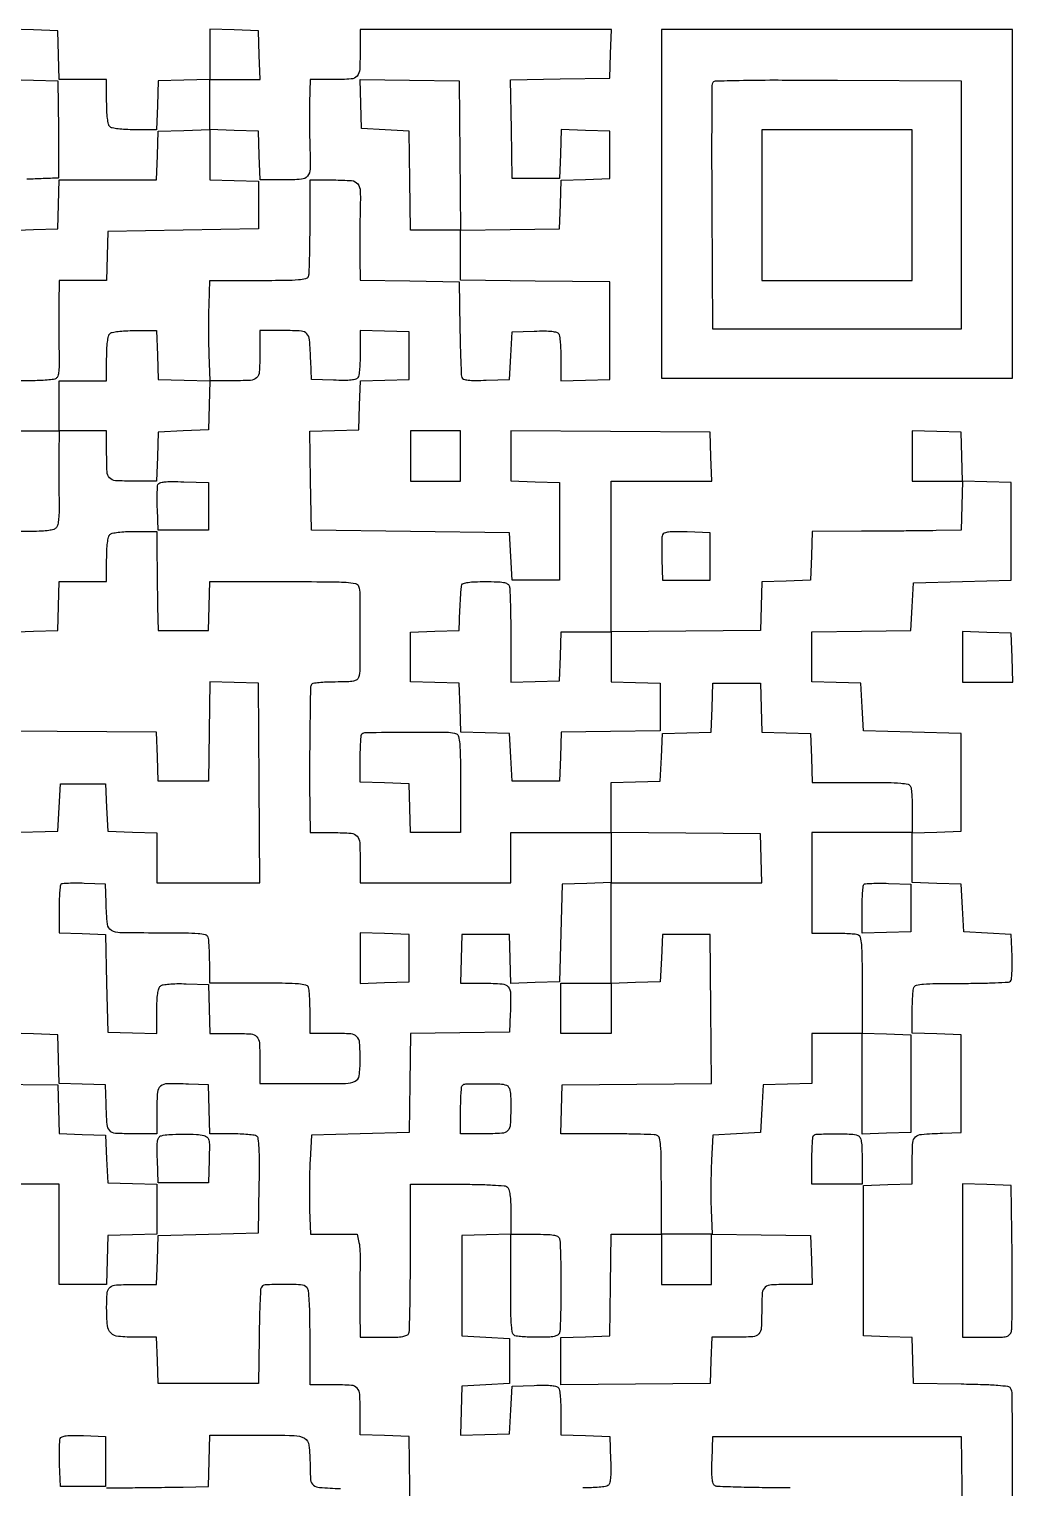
# Model space of a CAD drawing. Extents: x 156 to 936, y 95 to 969.
# Drawn here: x 564 to 936, y 417 to 969 of the extents above; entities that cross this region are included whole.
import ezdxf

# ---------------------------------------------------------------- set-up
doc = ezdxf.new("R2010")
doc.units = 0

msp = doc.modelspace()

# ---------------------------------------------------------------- linework, layer by layer
for points in [[(936.015149, 402.939917, 0.00091), (935.969625, 427.492835, 0.000625), (935.846504, 452.495663, 0.140869), (935.190449, 454.726088, 0.223435), (934.222567, 455.339909, 0.01141), (930.426015, 455.731244, 0.01247), (924.909881, 456.034694, 0.003691), (916.455762, 456.226088), (898.5, 456.5), (898.211607, 465.212982), (897.923214, 473.925964), (888.711607, 474.212982), (879.5, 474.5), (879.5, 503), (879.5, 531.5), (888.75, 531.787526), (898, 532.075052), (898, 541.018474, -0.014194), (898.190094, 547.713321, -0.199365), (899.215838, 549.834916, -0.165063), (901.527107, 550.811311, -0.009054), (909.5, 551.245668), (916.5, 551.5), (916.5, 570), (916.5, 588.5), (907.25, 588.787526), (898, 589.075052), (898, 596.955738, -0.006986), (898.043762, 600.087626, -0.008843), (898.175814, 602.979636, -0.007238), (898.363721, 605.390347, -0.068643), (898.598514, 606.396128, -0.248277), (899.573396, 607.247167, -0.036466), (902.249722, 607.673758, -0.018757), (906.995479, 607.900083, -0.002658), (916.767862, 607.947263, 0.004648), (923.565475, 608.007138, 0.007191), (929.433892, 608.197841, 0.002867), (934.42917, 608.460836, 0.183795), (935.212327, 608.812327, 0.172296), (935.54545, 609.512358, 0.010108), (935.743267, 611.898892, 0.014332), (935.841717, 614.80863, 0.009999), (935.792979, 618.092979), (935.5, 626.5), (926.5, 627), (917.5, 627.5), (917, 636.5), (916.5, 645.5), (907.25, 645.787526), (898, 646.075052), (898, 655.5), (898, 664.924948), (907.25, 665.212474), (916.5, 665.5), (916.5, 684), (916.5, 702.5), (898, 703), (879.5, 703.5), (879, 712.5), (878.5, 721.5), (869.25, 721.787526), (860, 722.075052), (860, 731.515461), (860, 740.955869), (878.75, 741.227935), (897.5, 741.5), (898, 750.5), (898.5, 759.5), (917, 760), (935.5, 760.5), (935.5, 779), (935.5, 797.5), (926.287036, 797.787036), (917.074071, 798.074071), (916.787036, 807.287036), (916.5, 816.5), (907.25, 816.787526), (898, 817.075052), (898, 807.537526), (898, 798), (907.537526, 798), (917.075052, 798), (916.787526, 788.75), (916.5, 779.5), (907, 779.300092, -0.002312), (902.100741, 779.219656, -0.000733), (894.793836, 779.144193, -0.000732), (886.648417, 779.083936, -0.000814), (878.787526, 779.050092), (860.075052, 779), (859.787526, 769.75), (859.5, 760.5), (850.287036, 760.212964), (841.074071, 759.925929), (840.787036, 750.712964), (840.5, 741.5), (812.25, 741.234427), (784, 740.968853), (784, 769.484427), (784, 798), (803.037526, 798), (822.075052, 798), (821.787526, 807.25), (821.5, 816.5), (783.75, 816.762025), (746, 817.02405), (746, 807.549551), (746, 798.075052), (755.25, 797.787526), (764.5, 797.5), (764.5, 779), (764.5, 760.5), (755.5, 760.5), (746.5, 760.5), (746, 769.5), (745.5, 778.5), (708, 779), (670.5, 779.5), (670.228074, 798.212184), (669.956148, 816.924368), (679.228074, 817.212184), (688.5, 817.5), (688.787036, 826.712964), (689.074071, 835.925929), (698.287036, 836.212964), (707.5, 836.5), (707.5, 845.5), (707.5, 854.5), (698.25, 854.787526), (689, 855.075052), (688.984687, 846.787526, -0.009129), (688.918962, 843.519034, -0.01216), (688.732898, 840.554613, -0.009485), (688.472502, 838.106611, -0.110544), (688.149034, 837.206902, -0.187221), (687.340297, 836.610638, -0.039341), (685.5815, 836.278749, -0.027159), (682.914541, 836.135766, -0.008519), (678.914347, 836.206902), (670.5, 836.5), (670.245668, 843.5, 0.009074), (669.810854, 851.47539, 0.165509), (668.832254, 853.785755, 0.199016), (666.706186, 854.810651, 0.014075), (659.980948, 855), (651, 855), (651, 846.106989, -0.014704), (650.80131, 839.352141, -0.194801), (649.752391, 837.144725, -0.175831), (647.413988, 836.171695, -0.011554), (639.984626, 836), (632.132827, 836), (631.816413, 845.924009, -0.004663), (631.715858, 850.382931, -0.002926), (631.677407, 855.598913, -0.002936), (631.699755, 860.734385, -0.005361), (631.787526, 864.924009), (632.075052, 874), (650.430537, 874, 0.002478), (660.738583, 874.051095, 0.01833), (665.646395, 874.279811, 0.036362), (668.393938, 874.711703, 0.248902), (669.393011, 875.581787, 0.081401), (669.635772, 876.755458, 0.002396), (669.821697, 881.815525, 0.00474), (669.955951, 887.792976, 0.003244), (670, 894.581787), (670, 912), (678.932612, 912, -0.019011), (685.732404, 911.741367, -0.211375), (688.069456, 910.486839, -0.16382), (689.030018, 907.743225, -0.010485), (688.9529, 899.129626, 0.003677), (688.864856, 895.228906, 0.002237), (688.815339, 890.617997, 0.002242), (688.807198, 886.045226, 0.003963), (688.847307, 882.272065), (689, 874.044131), (707.75, 873.772065), (726.5, 873.5), (726.742084, 856, 0.002523), (726.87047, 849.20043, 0.003775), (727.057452, 843.261931, 0.001615), (727.271813, 838.19214, 0.079868), (727.475731, 837.210829, 0.236301), (728.136362, 836.60467, 0.04271), (729.821671, 836.275363, 0.027617), (732.499233, 836.134989, 0.007533), (736.733647, 836.210829), (745.5, 836.5), (746, 845.5), (746.5, 854.5), (754.914347, 854.793098, -0.008519), (758.914541, 854.864234, -0.027159), (761.5815, 854.721251, -0.039341), (763.340297, 854.389362, -0.187221), (764.149034, 853.793098, -0.110544), (764.472502, 852.893389, -0.009485), (764.732898, 850.445387, -0.01216), (764.918962, 847.480966, -0.009129), (764.984687, 844.212474), (765, 835.924948), (774.25, 836.212474), (783.5, 836.5), (783.5, 855), (783.5, 873.5), (755.25, 873.765573), (727, 874.031147), (727, 883.493508), (727, 892.955869), (745.75, 893.227935), (764.5, 893.5), (764.787036, 902.712964), (765.074071, 911.925929), (774.287036, 912.212964), (783.5, 912.5), (783.5, 921.5), (783.5, 930.5), (774.288016, 930.787023), (765.076031, 931.074046), (764.788016, 921.787023), (764.5, 912.5), (755.5, 912.5), (746.5, 912.5), (746.228016, 931.227854), (745.956032, 949.955708), (764.728016, 950.227854), (783.5, 950.5), (783.787526, 959.75), (784.075052, 969), (736.537526, 969), (689, 969), (688.986345, 961.75, -0.010923), (688.798822, 953.848592, -0.167696), (687.807493, 951.351215, -0.201044), (685.553316, 950.223622, -0.016759), (678.883369, 950), (670, 950), (669.842803, 941.25, 0.003734), (669.801442, 937.309606, 0.002314), (669.808848, 932.681828, 0.002321), (669.858521, 928.112842, 0.004185), (669.947956, 924.368989, -0.011404), (670.025553, 916.154941, -0.167912), (669.06001, 913.477296, -0.207256), (666.724868, 912.251876, -0.018638), (659.970138, 912), (651.075052, 912), (650.787526, 921.25), (650.5, 930.5), (641.25, 930.787526), (632, 931.075052), (632, 940.537526), (632, 950), (641.537526, 950), (651.075052, 950), (650.787526, 959.25), (650.5, 968.5), (641.25, 968.787526), (632, 969.075052), (632, 959.573738), (632, 950.072424), (622.25, 949.786212), (612.5, 949.5), (612.212474, 940.25), (611.924948, 931), (603.662474, 931, -0.011159), (600.152513, 931.078344, -0.02038), (597.298731, 931.322617, -0.021131), (595.138013, 931.689961, -0.144682), (594.2, 932.2, -0.144849), (593.689458, 933.139671, -0.021091), (593.322289, 935.306878, -0.020332), (593.07823, 938.171507, -0.011084), (593, 941.7), (593, 950), (584.037526, 950), (575.075052, 950), (574.787526, 959.25), (574.5, 968.5), (565.288016, 968.787023), (556.076031, 969.074046)], [(556, 950.075052), (565.25, 949.787526), (574.5, 949.5), (574.723412, 931.25, -0.001158), (574.792995, 924.238771, -0.001902), (574.815569, 918.303945, -0.000191), (574.813542, 913.003428, -0.21705), (574.723412, 912.805984, -0.170503), (574.514007, 912.722991, -0.000146), (568.984377, 912.50564, -0.001512), (562.800803, 912.283115, -0.000923)], [(556.074071, 892.925929), (565.287036, 893.212964), (574.5, 893.5), (574.787526, 902.75), (575.075052, 912), (593.5, 912), (611.924948, 912), (612.212474, 921.25), (612.5, 930.5), (622.25, 930.786212), (632, 931.072424), (632, 921.573738), (632, 912.075052), (641.25, 911.787526), (650.5, 911.5), (650.5, 902.5), (650.5, 893.5), (622, 893), (593.5, 892.5), (593.212474, 883.25), (592.924948, 874), (583.962474, 874), (575, 874), (574.877856, 865.25, 0.003161), (574.847109, 861.223834, 0.001758), (574.857912, 856.315837, 0.001753), (574.903727, 851.348323, 0.002836), (574.981484, 847.123063, -0.007207), (575.025822, 842.532694, -0.026256), (574.859102, 839.624046, -0.040433), (574.499022, 837.757572, -0.18574), (573.853628, 836.888375, -0.108865), (572.922312, 836.550601, -0.010099), (570.474191, 836.278091, -0.012622), (567.508457, 836.083802, -0.00958), (564.25, 836.015313), (556, 836)], [(556.075052, 817), (565.537526, 817), (575, 817), (575, 826.5), (575, 836), (584, 836), (593, 836), (593, 844.3, -0.011084), (593.07823, 847.828493, -0.020332), (593.322289, 850.693122, -0.021091), (593.689458, 852.860329, -0.144849), (594.2, 853.8, -0.144682), (595.138013, 854.310039, -0.021131), (597.298731, 854.677383, -0.02038), (600.152513, 854.921656, -0.011159), (603.662474, 855), (611.924948, 855), (612.212474, 845.75), (612.5, 836.5), (622.287041, 836.213341), (632.074081, 835.926682), (631.787041, 826.713341), (631.5, 817.5), (622, 817), (612.5, 816.5), (612.212474, 807.25), (611.924948, 798), (603.069463, 798, -0.014889), (596.341871, 798.20038, -0.195866), (594.139748, 799.254332, -0.174757), (593.170318, 801.602344, -0.011384), (593, 809.081787), (593, 817), (584, 817), (575, 817), (574.903093, 808.25, 0.002508), (574.878938, 804.263588, 0.001466), (574.887951, 799.486581, 0.001465), (574.924999, 794.705243, 0.002487), (574.987627, 790.70432, -0.009979), (574.990205, 786.846517, -0.020111), (574.809346, 783.810691, -0.022534), (574.47978, 781.550314, -0.126387), (573.962089, 780.45432, -0.140498), (572.953886, 779.766193, -0.042312), (571.130905, 779.329417, -0.028456), (568.415987, 779.074306, -0.009199), (564.377555, 779), (556, 779)], [(556, 740.924948), (565.25, 741.212474), (574.5, 741.5), (574.787526, 750.75), (575.075052, 760), (584.037526, 760), (593, 760), (593, 768.3, -0.011084), (593.07823, 771.828493, -0.020332), (593.322289, 774.693122, -0.021091), (593.689458, 776.860329, -0.144849), (594.2, 777.8, -0.144849), (595.139671, 778.310542, -0.021091), (597.306878, 778.677711, -0.020332), (600.171507, 778.92177, -0.011084), (603.7, 779), (612, 779), (612.051866, 769.25, 0.001235), (612.086031, 764.863499, 0.000769), (612.146698, 759.720313, 0.000771), (612.222149, 754.648335, 0.001399), (612.301866, 750.5), (612.5, 741.5), (622, 741.5), (631.5, 741.5), (631.787526, 750.75), (632.075052, 760), (659.970138, 760, -0.001296), (676.838102, 759.956281, -0.014077), (683.636397, 759.729569, -0.031433), (687.251114, 759.277805, -0.279369), (688.394928, 758.25, -0.071965), (688.853917, 755.217942, -0.00175), (688.897276, 741.027688, -0.001797), (688.840073, 726.865372, -0.069671), (688.379581, 723.75, -0.175694), (687.71429, 722.844604, -0.099033), (686.438867, 722.317604, -0.042088), (684.117002, 722.060498, -0.00654), (679.491629, 722, 0.010244), (676.241761, 721.93341, 0.015351), (673.411013, 721.73017, 0.010214), (671.106017, 721.44568, 0.222043), (670.550326, 721.081429, 0.135213), (670.166455, 719.770106, 0.000586), (669.946443, 704.916374, 0.00308), (669.830118, 689.359437, 0.00305), (669.904778, 673.75), (670, 665), (678.883369, 665, -0.016759), (685.553316, 664.776378, -0.201044), (687.807493, 663.648785, -0.167696), (688.798822, 661.151408, -0.010923), (688.986345, 653.25), (689, 646), (717.5, 646), (746, 646), (746, 655.5), (746, 665), (765, 665), (784, 665), (784, 674.462474), (784, 683.924948), (793.25, 684.212474), (802.5, 684.5), (803, 693.5), (803.5, 702.5), (812.712964, 702.787036), (821.925929, 703.074071), (822.212964, 712.287036), (822.5, 721.5), (831.5, 721.5), (840.5, 721.5), (840.787036, 712.287036), (841.074071, 703.074071), (850.287036, 702.787036), (859.5, 702.5), (859.787526, 693.25), (860.075052, 684), (878.430537, 684, -0.002478), (888.738583, 683.948905, -0.01833), (893.646395, 683.720189, -0.036362), (896.393938, 683.288297, -0.248902), (897.393011, 682.418213, -0.06844), (897.631074, 681.400281, -0.007317), (897.821697, 678.9751, -0.008902), (897.955615, 676.066073, -0.00705), (898, 672.918213), (898, 665), (879, 665), (860, 665), (860, 646), (860, 627), (867.918213, 627, -0.00705), (871.066073, 626.955615, -0.008902), (873.9751, 626.821697, -0.007317), (876.400281, 626.631074, -0.06844), (877.418213, 626.393011, -0.248902), (878.288297, 625.393938, -0.036362), (878.720189, 622.646395, -0.01833), (878.948905, 617.738583, -0.002478), (879, 607.430537), (879, 589.075052), (888.25, 588.787526), (897.5, 588.5), (897.5, 570), (897.5, 551.5), (888.25, 551.212474), (879, 550.924948), (879, 569.962474), (879, 589), (869.5, 589), (860, 589), (860, 579.537526), (860, 570.075052), (850.75, 569.787526), (841.5, 569.5), (841, 560.5), (840.5, 551.5), (831.5, 551), (822.5, 550.5), (822, 541, 0.006926), (821.833135, 536.693961, 0.004162), (821.748451, 531.579816, 0.004167), (821.748958, 526.491453, 0.007255), (821.84579, 522.271713), (822.19158, 513.043426), (840.84579, 512.771713), (859.5, 512.5), (859.787526, 503.25), (860.075052, 494), (852.119313, 494, 0.010646), (844.687438, 493.841747, 0.161183), (842.306484, 492.939568, 0.206061), (841.224628, 490.874375, 0.019031), (841, 484.974799, -0.011616), (840.828179, 477.579887, -0.175745), (839.856847, 475.246107, -0.194734), (837.654189, 474.198876, -0.014789), (830.931944, 474), (822.077866, 474), (821.788933, 465.25), (821.5, 456.5), (793.25, 456.234427), (765, 455.968853), (765, 464.946901), (765, 473.924948), (774.25, 474.212474), (783.5, 474.5), (783.771593, 493.75), (784.043186, 513), (793.521593, 513), (803, 513), (803, 531.393011, 0.002472), (802.948927, 541.723448, 0.018295), (802.72025, 546.640441, 0.036273), (802.288503, 549.393178, 0.24904), (801.418213, 550.393011, 0.081426), (800.244199, 550.635784, 0.002387), (795.173452, 550.821697, 0.004731), (789.183883, 550.955952, 0.003237), (782.380687, 551), (764.924948, 551), (765.212474, 560.25), (765.5, 569.5), (793.765547, 569.7656), (822.031094, 570.031199), (821.765547, 598.2656), (821.5, 626.5), (812.5, 626.5), (803.5, 626.5), (803, 617.5), (802.5, 608.5), (793.25, 608.212474), (784, 607.924948), (784, 598.462474), (784, 589), (774.5, 589), (765, 589), (765, 598.5), (765, 608), (774.5, 608), (784, 608), (784, 627.037526), (784, 646.075052), (774.75, 645.787526), (765.5, 645.5), (765, 627), (764.5, 608.5), (755.288016, 608.212977), (746.076031, 607.925954), (745.788016, 617.212977), (745.5, 626.5), (736.5, 626.5), (727.5, 626.5), (727.212474, 617.25), (726.924948, 608), (735.943422, 608, -0.016678), (742.724982, 607.773732, -0.201759), (745.006711, 606.629356, -0.177188), (745.941627, 604.122836, -0.012342), (745.800912, 596.479083), (745.5, 589.5), (726.771984, 589.228016), (708.043969, 588.956031), (707.771984, 570.228016), (707.5, 551.5), (689, 551), (670.5, 550.5), (670, 541, 0.006938), (669.833183, 536.692458, 0.004162), (669.748668, 531.573437, 0.004166), (669.749422, 526.478137, 0.007241), (669.84653, 522.25), (670.193059, 513), (679.017074, 513), (687.841089, 513), (688.518867, 509.914098, -0.033066), (688.764822, 508.287778, -0.009817), (688.92662, 505.777101, -0.009804), (688.997842, 502.941821, -0.010432), (688.955188, 500.164098, 0.005298), (688.872239, 496.92712, 0.002258), (688.826705, 492.593516, 0.002234), (688.81967, 487.970592, 0.002933), (688.856866, 483.75), (689, 474), (697.893011, 474, 0.00673), (702.571713, 474.062976, 0.034532), (705.154102, 474.311531, 0.06988), (706.653872, 474.782907, 0.192406), (707.393011, 475.581787, 0.085464), (707.638051, 476.816626, 0.001106), (707.821697, 484.742371, 0.003169), (707.956091, 493.936788, 0.002069), (708, 504.545519), (708, 531.927464), (725.699038, 531.920989, -0.004444), (733.284654, 531.850789, -0.009741), (739.087176, 531.632374, -0.006879), (743.519748, 531.317738, -0.153208), (744.699038, 530.834813, -0.15625), (745.287106, 529.913454, -0.030355), (745.678957, 527.954193, -0.024274), (745.924787, 525.173147, -0.009907), (746, 521.377555), (746, 513), (754.893011, 513, -0.00673), (759.571713, 512.937024, -0.034532), (762.154102, 512.688469, -0.06988), (763.653872, 512.217093, -0.192406), (764.393011, 511.418213, -0.080654), (764.63541, 510.255003, -0.002656), (764.821697, 505.50225, -0.005009), (764.955928, 499.874116, -0.003457), (765, 493.5, -0.003457), (764.955928, 487.125884, -0.005009), (764.821697, 481.49775, -0.002656), (764.63541, 476.744997, -0.080654), (764.393011, 475.581787, -0.176711), (763.715136, 474.802977, -0.077051), (762.40921, 474.324843, -0.040223), (760.220641, 474.068119, -0.009092), (756.474799, 474, -0.007618), (753.55946, 474.044422, -0.009419), (750.846597, 474.178303, -0.008009), (748.581709, 474.369384, -0.066654), (747.581787, 474.606989, -0.250962), (746.708584, 475.617526, -0.035032), (746.278905, 478.444839, -0.017815), (746.050766, 483.493322, -0.002383), (746, 494.144515), (746, 513.075052), (736.75, 512.787526), (727.5, 512.5), (727.5, 493.5), (727.5, 474.5), (736.5, 474), (745.5, 473.5), (745.5, 465), (745.5, 456.5), (736.5, 456), (727.5, 455.5), (727.211971, 446.211971), (726.923942, 436.923942), (736.211971, 437.211971), (745.5, 437.5), (746, 446.5), (746.5, 455.5), (754.914347, 455.793098, -0.008519), (758.914541, 455.864234, -0.027159), (761.5815, 455.721251, -0.039341), (763.340297, 455.389362, -0.187221), (764.149034, 454.793098, -0.110258), (764.472431, 453.895183, -0.009596), (764.732898, 451.467433, -0.012245), (764.918956, 448.527258, -0.009211), (764.984687, 445.287526), (765, 437.075052), (774.25, 436.787526), (783.5, 436.5), (783.791346, 427.58457, -0.007874), (783.863419, 423.325344, -0.025891), (783.721257, 420.518036, -0.03736), (783.391596, 418.675579, -0.190691), (782.791346, 417.849883, -0.110447), (781.89348, 417.526866, -0.009524), (779.455895, 417.266784, -0.01219), (776.503986, 417.080961, -0.009158), (773.25, 417.015313)], [(708.043186, 398), (707.771593, 417.25), (707.5, 436.5), (698.25, 436.787526), (689, 437.075052), (689, 444.955738, 0.011491), (688.828717, 452.407908, 0.175559), (687.856224, 454.750156, 0.19511), (685.649006, 455.800898, 0.014732), (678.893011, 456), (670, 456), (670, 473.8, 0.003861), (669.936048, 482.080768, 0.011908), (669.716292, 487.675375, 0.011288), (669.380286, 491.588868, 0.17093), (668.8, 492.8, 0.183803), (666.446404, 493.856278, 0.015779), (659.73161, 494.035915, 0.013238), (652.960231, 493.824007, 0.294776), (651.444716, 492.716527, 0.080575), (651.240839, 491.738951, 0.001624), (651.03046, 486.679282, 0.003801), (650.848429, 480.752865, 0.00254), (650.7261, 473.966527), (650.5, 456.5), (631.5, 456.5), (612.5, 456.5), (612.211067, 465.25), (611.922134, 474), (604.032496, 474, -0.023502), (597.43883, 474.310105, -0.173797), (594.634208, 475.624127, -0.174987), (593.313136, 478.415575, -0.023894), (593, 484.96444, -0.018886), (593.22313, 490.869694, -0.205202), (594.299956, 492.936477, -0.162018), (596.670151, 493.840683, -0.010801), (604.044262, 494), (611.924948, 494), (612.212474, 503.25), (612.5, 512.5), (631.5, 513), (650.5, 513.5), (650.773792, 531.426279, 0.003244), (650.852313, 540.364497, 0.013907), (650.716418, 545.689515, 0.016205), (650.420432, 549.133477, 0.225497), (649.773792, 550.160966, 0.110756), (648.886339, 550.479785, 0.009416), (646.461762, 550.736403, 0.012109), (643.525874, 550.919837, 0.00908), (640.287526, 550.984687), (632.075052, 551), (631.787526, 560.25), (631.5, 569.5), (624.011777, 569.798618, 0.011142), (615.97048, 569.939951, 0.171789), (613.404304, 569.017836, 0.20709), (612.232884, 566.752097, 0.017192), (612, 559.980948), (612, 551), (603.019052, 551, -0.014075), (596.293814, 551.189349, -0.199016), (594.167746, 552.214245, -0.165509), (593.189146, 554.52461, -0.009074), (592.754332, 562.5), (592.5, 569.5), (583.787018, 569.788393), (575.074036, 570.076786), (574.787018, 579.288393), (574.5, 588.5), (565.25, 588.787526), (556, 589.075052)], [(593, 417), (602.75, 417.079024, 0.000764), (607.171235, 417.12161, 0.000457), (612.426562, 417.185059, 0.000457), (617.658139, 417.257787, 0.000795), (622, 417.329024), (631.5, 417.5), (631.786212, 427.25), (632.072424, 437), (650.001028, 437, -0.005464), (664.02149, 436.846786, -0.124845), (667.865737, 435.781785, -0.241273), (669.603433, 433.121581, -0.026291), (670, 425.584793, 0.020062), (670.223503, 420.016728, 0.212024), (671.284747, 418.06532, 0.147308), (673.64223, 417.171694, 0.008374), (681.5, 416.754332)], [(851.75, 417.015313, -0.002807), (841.212125, 417.080386, -0.004361), (832.125355, 417.266784, -0.001409), (824.280146, 417.518307, -0.133403), (823.208654, 417.849883, -0.190691), (822.608404, 418.675579, -0.03736), (822.278743, 420.518036, -0.025891), (822.136581, 423.325344, -0.007874), (822.208654, 427.58457), (822.5, 436.5), (869.5, 436.5), (916.5, 436.5), (916.771593, 417.25), (917.043186, 398)]]:
    msp.add_lwpolyline(points, format="xyb")
for points in [[(803, 903), (803, 837), (869.5, 837), (936, 837), (936, 903), (936, 969), (869.5, 969), (803, 969)], [(726.733347, 921.25), (726.966695, 893), (717.505413, 893), (708.044131, 893), (707.772065, 911.75), (707.5, 930.5), (698.5, 931), (689.5, 931.5), (689.21218, 940.772204), (688.924361, 950.044409), (707.71218, 949.772204), (726.5, 949.5)], [(841, 902.5), (841, 874), (869.5, 874), (898, 874), (898, 902.5), (898, 931), (869.5, 931), (841, 931)], [(708, 807.5), (708, 798), (717.5, 798), (727, 798), (727, 807.5), (727, 817), (717.5, 817), (708, 817)], [(917, 731.537526), (917, 722), (926.537526, 722), (936.075052, 722), (935.787526, 731.25), (935.5, 740.5), (926.25, 740.787526), (917, 741.075052)], [(784, 655.515573), (784, 646), (812.537526, 646), (841.075052, 646), (840.787526, 655.25), (840.5, 664.5), (812.25, 664.765573), (784, 665.031147)], [(689, 617.5), (689, 607.924948), (698.25, 608.212474), (707.5, 608.5), (707.5, 617.5), (707.5, 626.5), (698.25, 626.787526), (689, 627.075052)], [(803, 503.5), (803, 494), (812.5, 494), (822, 494), (822, 503.5), (822, 513), (812.5, 513), (803, 513)]]:
    msp.add_lwpolyline(points, close=True)
for points in [[(916.5, 902.5), (916.5, 855.5), (869.5, 855.5), (822.5, 855.5), (822.239372, 901.5, -0.000997), (822.174287, 919.225103, -0.001596), (822.197198, 934.357597, -0.000282), (822.267665, 947.72814, -0.090314), (822.461789, 948.759906, -0.301449), (823.45055, 949.464468, -0.003096), (832.402033, 949.70934, -0.005599), (845.68089, 949.841585, -0.001079), (869.722417, 949.759906), (916.5, 949.5)], [(631.5, 788.5), (631.5, 779.5), (622, 779.5), (612.5, 779.5), (612.205027, 787.411609, -0.00675), (612.130612, 790.542108, -0.00884), (612.151823, 793.403425, -0.006817), (612.244157, 795.786543, -0.078674), (612.438128, 796.699359, -0.226742), (613.142535, 797.366783, -0.050502), (614.808733, 797.724677, -0.028831), (617.565901, 797.870994, -0.006604), (622.233101, 797.787749), (631.5, 797.5)], [(803.438673, 777.700781, 0.078651), (803.2445, 776.787219, 0.006825), (803.151984, 774.403842, 0.008847), (803.130652, 771.542211, 0.006757), (803.205027, 768.411609), (803.5, 760.5), (812.5, 760.5), (821.5, 760.5), (821.5, 769.5), (821.5, 778.5), (812.733647, 778.789171, 0.007113), (808.338027, 778.871594, 0.030281), (805.715903, 778.724548, 0.05328), (804.127059, 778.364206, 0.222283)], [(745.393011, 758.418213, -0.081426), (745.635784, 757.244199, -0.002387), (745.821697, 752.173452, -0.004731), (745.955952, 746.183883, -0.003237), (746, 739.380687), (746, 721.924948), (755.25, 722.212474), (764.5, 722.5), (764.787526, 731.75), (765.075052, 741), (774.537526, 741), (784, 741), (784, 731.537526), (784, 722.075052), (793.25, 721.787526), (802.5, 721.5), (802.5, 712.5), (802.5, 703.5), (783.787236, 703.228072), (765.074471, 702.956143), (764.787236, 693.728072), (764.5, 684.5), (755.5, 684.5), (746.5, 684.5), (746, 693.5), (745.5, 702.5), (736.287036, 702.787036), (727.074071, 703.074071), (726.787036, 712.287036), (726.5, 721.5), (717.25, 721.787526), (708, 722.075052), (708, 731.5), (708, 740.924948), (717.25, 741.212474), (726.5, 741.5), (726.769726, 749.5, -0.004694), (726.905777, 752.655284, -0.006263), (727.092081, 755.517187, -0.004511), (727.299299, 757.905307, -0.062379), (727.488341, 758.75, -0.241402), (728.106457, 759.32848, -0.034663), (729.854005, 759.699584, -0.026164), (732.496179, 759.931728, -0.00883), (736.361626, 760, -0.007303), (740.763435, 759.935708, -0.036059), (743.22948, 759.685046, -0.072045), (744.671317, 759.211672, -0.188)], [(725.393213, 702.402605, -0.251592), (726.247094, 701.412054, -0.034195), (726.670735, 698.611218, -0.017926), (726.898456, 693.653985, -0.002514), (726.95, 683.402605), (726.95, 665), (717.512526, 665), (708.075052, 665), (707.787526, 674.25), (707.5, 683.5), (698.25, 683.787526), (689, 684.075052), (689, 692.870859, -0.007069), (689.048335, 696.289663, -0.010516), (689.195833, 699.278732, -0.005912), (689.400837, 701.768224, -0.174595), (689.666667, 702.333333, -0.197413), (691.083056, 702.924814, -0.000958), (707.037319, 702.986306, -0.001809), (722.426151, 702.960476, -0.090524)], [(575.703816, 645.370483, 0.173097), (575.423555, 644.779167, 0.00646), (575.206746, 642.290057, 0.01103), (575.051051, 639.293132, 0.007461), (575, 635.872266), (575, 627.077866), (583.75, 626.788933), (592.5, 626.5), (593, 608), (593.5, 589.5), (602.75, 589.212474), (612, 588.924948), (612, 597.340029, -0.009351), (612.074482, 601.322334, -0.027014), (612.326278, 604.069021, -0.038246), (612.747672, 605.936888, -0.145956), (613.40308, 606.919564, -0.128993), (614.450915, 607.407951, -0.022589), (616.626634, 607.702175, -0.020484), (619.52409, 607.84218, -0.010573), (623.15308, 607.792008), (631.5, 607.5), (631.787526, 598.25), (632.075052, 589), (640.930537, 589, -0.014889), (647.658129, 588.79962, -0.195866), (649.860252, 587.745668, -0.174757), (650.829682, 585.397656, -0.011384), (651, 577.918213), (651, 570), (669.393011, 570, 0.003621), (683.483521, 570.102057, 0.102607), (687.027257, 570.890724, 0.259164), (688.605754, 573.01017, 0.033859), (688.986345, 578.831787, 0.01485), (688.772483, 585.49035, 0.182066), (687.74796, 587.772318, 0.183969), (685.477429, 588.799228, 0.01522), (678.883369, 589), (670, 589), (670, 596.918213, 0.00705), (669.955615, 600.066073, 0.008902), (669.821697, 602.9751, 0.007317), (669.631074, 605.400281, 0.06844), (669.393011, 606.418213, 0.24904), (668.393178, 607.288503, 0.036273), (665.640441, 607.72025, 0.018295), (660.723448, 607.948927, 0.002472), (650.393011, 608), (632, 608), (632, 615.918213, 0.00705), (631.955615, 619.066073, 0.008902), (631.821697, 621.9751, 0.007317), (631.631074, 624.400281, 0.06844), (631.393011, 625.418213, 0.24897), (630.393564, 626.288399, 0.036318), (627.643464, 626.720219, 0.018313), (622.731132, 626.948916, 0.002475), (612.412063, 627, -0.003722), (598.043964, 627.106956, -0.129323), (594.819695, 628.006616, -0.239521), (593.315414, 630.346872, -0.016198), (592.754332, 638.5), (592.5, 645.5), (584.453816, 645.787149, 0.008434), (581.319749, 645.846095, 0.012381), (578.564452, 645.783202, 0.007766), (576.286747, 645.639255, 0.17855)], [(897.5, 636.5), (897.5, 627.5), (888.25, 627.212474), (879, 626.924948), (879, 635.795808, -0.007385), (879.050962, 639.245903, -0.010931), (879.206402, 642.267253, -0.006353), (879.422777, 644.777963, -0.173388), (879.702644, 645.369311, -0.179987), (880.290922, 645.638564, -0.007016), (882.709672, 645.781547, -0.011703), (885.626528, 645.84459, -0.007913), (888.952644, 645.785977), (897.5, 645.5)], [(744.418213, 569.393011, -0.176711), (745.197023, 568.715136, -0.077051), (745.675157, 567.40921, -0.040223), (745.931881, 565.220641, -0.009092), (746, 561.474799, -0.012844), (745.820087, 554.471961, -0.180977), (744.836598, 552.205741, -0.188822), (742.624377, 551.191121, -0.014193), (735.893011, 551), (727, 551), (727, 559.833333, -0.007039), (727.048334, 563.266524, -0.010477), (727.195833, 566.267708, -0.005871), (727.400808, 568.76784, -0.174709), (727.666667, 569.333333, -0.192867), (728.981803, 569.896108, -0.004931), (735.550861, 569.984299, -0.008182), (741.871554, 569.903379, -0.084511)], [(629.78709, 550.360015, -0.110763), (631.066437, 549.69012, -0.165116), (631.710791, 548.616449, -0.057007), (631.916833, 546.549448, -0.004686), (631.78709, 541.123669), (631.5, 532.5), (622, 532.5), (612.5, 532.5), (612.212243, 541.169404, -0.005542), (612.102382, 546.140678, -0.043472), (612.277453, 548.443478, -0.114803), (612.780492, 549.662487, -0.175923), (613.712243, 550.303403, -0.052623), (616.566782, 550.732201, -0.010108), (621.806424, 550.856597, -0.009877), (627.042727, 550.771592, -0.056498)], [(877.418213, 550.393011, -0.192406), (878.217093, 549.653872, -0.06988), (878.688469, 548.154102, -0.034532), (878.937024, 545.571713, -0.00673), (879, 540.893011), (879, 532), (869.5, 532), (860, 532), (860, 540.833333, -0.007039), (860.048334, 544.266524, -0.010477), (860.195833, 547.267708, -0.005871), (860.400808, 549.76784, -0.174709), (860.666667, 550.333333, -0.192867), (861.981803, 550.896108, -0.004931), (868.550861, 550.984299, -0.008182), (874.871554, 550.903379, -0.084511)], [(917, 503.037526), (917, 474), (925.980948, 474, 0.004718), (931.547349, 474.05252, 0.05329), (933.733065, 474.327943, 0.154152), (934.853609, 474.996168, 0.122466), (935.511889, 476.25, 0.056278), (935.724366, 477.910045, 0.001377), (935.817795, 485.623438, 0.002973), (935.848704, 494.682513, 0.002017), (935.780941, 505), (935.5, 531.5), (926.25, 531.787526), (917, 532.075052)], [(592.5, 427), (592.5, 417.5), (584, 417.5), (575.5, 417.5), (575.206869, 425.916411, -0.006309), (575.133077, 429.240202, -0.008375), (575.154758, 432.264197, -0.006246), (575.246532, 434.783627, -0.079544), (575.441101, 435.707108, -0.21825), (576.111481, 436.3632, -0.05562), (577.628135, 436.724302, -0.031728), (580.117901, 436.871817, -0.007725), (584.234232, 436.790697), (592.5, 436.5)]]:
    msp.add_lwpolyline(points, format="xyb", close=True)
for points in [[(555.5, 665), (574.5, 665.5), (575, 674.5), (575.5, 683.5), (584, 683.5), (592.5, 683.5), (593, 674.5), (593.5, 665.5), (602.75, 665.212474), (612, 664.924948), (612, 655.462474), (612, 646), (631.512025, 646), (651.02405, 646), (650.762025, 683.75), (650.5, 721.5), (641.272202, 721.787232), (632.044404, 722.074464), (631.772202, 703.287232), (631.5, 684.5), (622, 684.5), (612.5, 684.5), (612.212633, 693.738011), (611.925266, 702.976023), (574.212633, 703.238011), (536.5, 703.5)], [(548, 569.780941), (574.5, 569.5), (574.787018, 560.288393), (575.074036, 551.076786), (583.787018, 550.788393), (592.5, 550.5), (593, 541.5), (593.5, 532.5), (602.75, 532.212474), (612, 531.924948), (612, 522.5), (612, 513.075052), (602.75, 512.787526), (593.5, 512.5), (593.212474, 503.25), (592.924948, 494), (583.962474, 494), (575, 494), (575, 513), (575, 532), (565.5, 532), (556, 532)]]:
    msp.add_lwpolyline(points)

doc.saveas('drawing.dxf')
